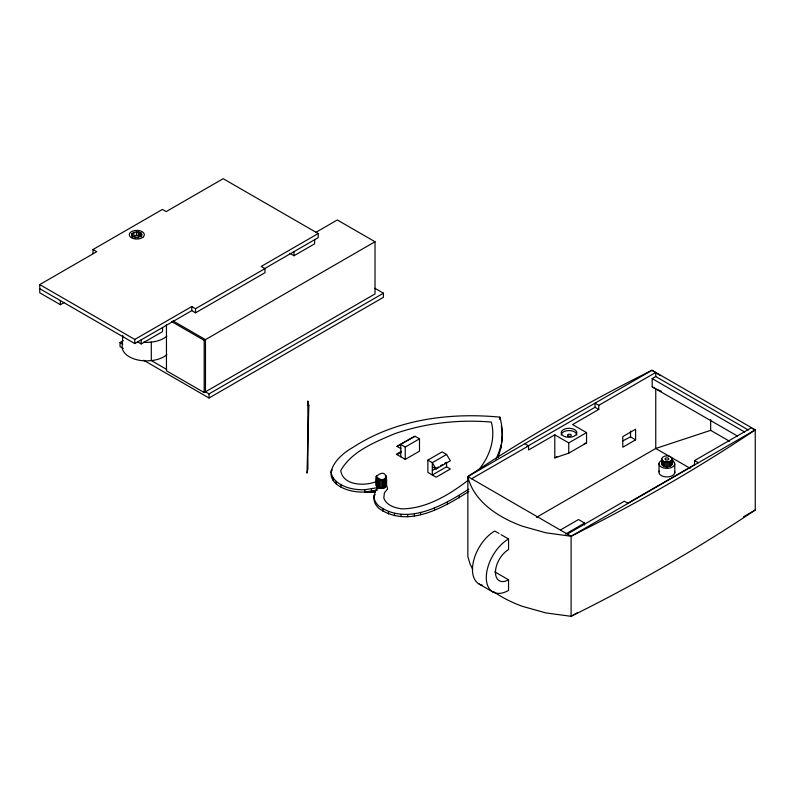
<?xml version="1.0" encoding="UTF-8"?>
<svg xmlns="http://www.w3.org/2000/svg" width="795" height="795" viewBox="0 0 795 795"><rect width="100%" height="100%" fill="white"/><g stroke="black" fill="none" stroke-linecap="round" stroke-linejoin="round"><path stroke-width="1.19" d="M729.631 441.285L710.67 430.343L710.67 419.72M308.828 405.649L306.999 473.144L307.874 468.782L307.874 400.968L308.828 405.649L307.645 404.973M500.939 445.975L497.879 455.147L497.879 457.473C502.788 444.723 503.732 430.334 499.826 417.127C449.543 412.376 395.9 419.303 352.91 447.406C334.924 457.423 318.268 478.759 345.606 489.183A31.711 18.305 0 0 0 364.845 492.065L374.505 492.175M500.939 448.3L502.331 436.674M122.788 335.47L122.162 346.819A24.416 14.091 0 0 0 146.578 360.91L152.898 360.433A24.416 14.091 0 0 0 166.88 354.649M376.244 476.553C388.745 465.194 388.725 487.901 376.244 476.553C375.806 480.955 374.485 489.094 381.272 488.478C388.268 489.084 386.599 480.627 386.221 476.185M376.244 485.566L376.413 484.821M331.157 472.608L332.012 469.746M468.821 491.479C443.62 507.528 407.666 528.586 379.046 508.482A31.711 18.305 0 0 1 374.057 497.382L375.2 491.221L377.714 487.623L377.714 478.61M374.057 497.382L374.912 494.51M132.079 233.392L131.573 234.932L132.457 236.413L137.187 237.735L141.53 236.026L142.037 234.485L141.142 233.005L136.422 231.683L132.079 233.392L132.079 237.089L136.422 235.39L141.142 236.711L141.142 233.005M661.659 458.606C663.348 454.77 671.487 454.82 672.123 459.291C670.443 463.127 662.305 463.078 661.659 458.606L661.688 464.26C665.345 469.676 675.71 466.367 672.103 458.496M661.996 462.69L661.688 464.26M495.792 459.122L497.879 455.147M478.292 470.272C489.402 457.195 495.951 439.069 491.29 422.056C458.685 419.353 425.424 422.99 394.479 433.792C374.952 442.119 351.499 451.361 340.717 470.64C343.033 485.556 364.259 486.142 375.399 481.919L376.641 481.909M468.344 480.101C449.563 494.619 426.816 508.462 402.439 508.87C395.224 508.134 386.628 505.58 383.806 498.117L384.412 492.741L387.602 488.965L386.141 483.032L386.31 483.787M374.057 495.056A31.711 18.305 0 0 0 379.046 506.157C407.666 526.26 443.62 505.203 468.821 489.154M39.75 288.694L134.772 343.559L191.774 310.646L195.53 312.813L264.964 272.725L264.964 268.621L261.207 266.454L318.209 233.541L318.209 237.655L264.377 268.73M92.995 253.615L92.995 249.511L162.428 209.423L166.185 211.589L223.176 178.686L318.209 233.541M63.958 302.666L60.4 304.714L39.75 292.808L39.75 284.58L96.752 251.677L92.995 249.511M123.265 348.478L120.045 346.63L120.045 342.516L123.265 340.658M315.834 232.359L337.299 219.967L375.021 241.75L375.021 293.941L204.186 392.571L166.453 370.788L166.453 324.668M39.75 284.58L134.772 339.445L191.774 306.542L195.53 308.708L264.964 268.621M137.634 341.9L141.182 343.947L162.538 331.614L162.538 327.51M289.718 253.277L293.991 255.742L314.631 243.827L314.631 239.722M171.7 321.627L204.186 340.379L375.021 241.75M172.972 320.882L205.468 339.644L205.468 391.836L209.025 393.893L383.428 293.196L383.428 297.31L209.025 397.997L143.627 360.244M400.809 448.589L396.983 446.383L411.224 438.164L415.05 436.266L419.492 438.83L419.492 451.163L405.261 459.381L396.357 454.243L401.445 451.312M415.05 436.266L396.983 446.383M400.809 456.807L400.809 444.484L405.261 447.048L419.492 438.83M396.983 454.601L401.058 452.256M446.561 454.452L432.321 462.68L432.321 475.003L446.561 466.784L450.377 468.99L436.147 477.209L427.869 472.439L427.869 460.106L442.109 451.888L446.561 454.452L450.377 460.772L436.147 468.99L432.321 466.784M432.321 470.481L438.423 466.963M440.46 465.791L442.487 464.618M444.524 463.435L446.561 462.263L446.561 466.784M472.707 569.25L470.084 564.092L467.858 556.709L467.858 476.583L652.009 370.271L755.25 429.876L755.25 510.012A1736.558 1002.594 0 0 1 587.485 608.096L571.108 616.314L545.807 612.915L522.245 606.287A119.578 69.036 0 0 1 493.814 591.768M526.956 446.571L595.038 407.269L598.794 409.435L598.794 405.321L655.756 372.438L655.756 376.542L748.264 429.956M471.614 478.749L528.576 445.866L528.576 449.97L554.791 434.835L568.753 442.894L586.541 432.619L586.541 442.894L568.753 453.17L554.791 457.91L554.791 434.835M598.794 409.435L572.589 424.57L586.541 432.619M737.512 436.077L652.188 386.827L652.188 378.609L655.756 376.542M554.791 457.91L556.888 456.698M635.603 439.824L622.783 447.227L622.783 436.624L635.603 429.221L635.603 439.824L630.534 436.892L622.455 441.066M536.456 517.346L655.756 448.469L710.67 430.343M560.475 529.957L578.502 519.542L584.583 523.07L584.583 525.048M565.493 534.071L584.583 523.07M660.297 375.578L652.009 370.271A1736.618 1002.624 0 0 0 467.858 476.583L567.352 534.101L624.313 501.208L628.07 503.374L755.25 429.876L753.004 429.121M627.503 503.404L694.532 464.707L694.532 460.593L751.494 427.71M467.858 476.583C470.262 487.663 477.04 497.173 485.228 504.795A119.578 69.036 0 0 0 522.245 526.161L545.807 532.789L571.108 536.267L628.07 503.374M577.528 612.607L571.108 616.314L571.108 536.267L567.352 534.101M743.474 516.82L755.25 510.012M571.108 536.267L587.485 527.95A1736.558 1002.594 0 0 0 755.25 429.876M584.216 443.69L586.541 442.894M331.157 470.282C330.631 478.719 338.64 484.125 345.606 486.858A31.711 18.305 0 0 0 364.845 489.74L377.714 487.623M377.714 489.949L364.845 492.065L364.845 489.74M373.292 491.708L364.845 492.065L375.379 492.135M369.556 491.688L374.465 492.026M370.758 491.678L374.455 491.996M372.418 491.757L374.664 491.976M375.637 491.896L371.484 491.399L371.484 489.074M656.879 389.361L661.361 391.299M652.188 386.827L655.756 388.874L655.756 448.469L690.179 468.344M652.188 378.609L744.696 432.023M598.794 405.321L595.038 403.154L595.038 407.269M694.532 460.593L698.288 462.769M374.842 288.247L383.428 293.196M524.829 443.69L528.576 445.866M427.869 460.106L432.321 462.68L436.147 468.99M498.982 533.465L494.728 531.01A31.482 18.176 -60 0 0 473.423 561.548A31.482 18.176 -60 0 0 482.366 585.219M501.108 534.697L508.552 538.99L508.552 549.583A18.514 10.683 -60 0 0 495.464 572.251A18.514 10.683 -60 0 0 508.552 579.803L508.552 590.397A31.482 18.176 -60 0 1 486.302 577.548A31.482 18.176 -60 0 1 508.552 538.99M120.045 342.516L122.788 344.096M166.712 369.456L151.288 360.552L151.288 342.059M494.728 571.824L508.552 579.803M478.988 583.967L492.821 591.957M671.725 462.591L672.123 464.151M501.287 426.259L501.784 428.525M386.201 484.761L386.31 485.566M502.023 429.668L502.331 438.999M386.221 483.41L386.261 485.159M674.776 464.32L674.776 472.876M671.725 457.731L671.795 464.916M671.129 460.752L671.129 465.612M670.175 461.329L670.175 466.178M669.002 461.736L669.002 466.595M667.681 461.955L667.681 466.814M666.299 461.965L666.299 466.824M664.968 461.776L664.968 466.635M663.765 461.398L663.765 466.248M662.772 460.842L662.772 465.701M662.066 460.166L662.066 465.015M659.015 463.286L659.015 471.852M630.534 431.009L630.534 436.892M568.753 442.894L568.753 453.17M499.826 417.127L499.826 419.452M459.192 495.563L459.192 497.889M447.376 501.943L447.376 504.269M434.467 507.578L434.467 509.903M420.615 512.387L420.615 514.723M414.374 513.848L414.374 516.174M407.746 514.504L407.746 516.83M405.261 447.048L405.261 459.381M401.028 514.345L401.028 516.67M394.519 513.371L394.519 515.697M388.507 511.622L388.507 513.948M386.141 475.808L386.141 486.321M385.635 478.014L385.635 487.027M384.84 478.61L384.84 487.623M383.796 479.077L383.796 488.09M382.862 508.889L382.862 511.215M382.574 479.365L382.574 488.378M381.272 479.465L381.272 488.478M379.97 479.365L379.97 488.378M378.758 479.077L378.758 488.09M376.919 478.014L376.919 487.027M376.413 475.808L376.413 486.321M340.886 484.652L340.886 486.977M336.156 481.392L336.156 483.718M333.125 477.924L333.125 480.25M331.435 474.168L331.435 476.493M293.991 251.637L293.991 255.742M209.025 393.893L209.025 397.997M204.186 340.379L204.186 392.571M195.53 308.708L195.53 312.813M191.774 306.542L191.774 310.646M141.182 339.843L141.182 343.947M140.238 232.418L140.238 236.115M139.095 231.981L139.095 235.678M138.171 231.772L138.171 235.469M136.422 231.683L136.422 235.39M134.772 339.445L134.772 343.559M133.858 232.2L133.858 235.906M60.4 300.609L60.4 304.714M671.606 460.126A7.93 4.581 0 0 1 672.838 466.834A7.93 4.581 0 0 1 661.152 466.963A7.93 4.581 0 0 1 661.957 460.226M674.736 471.683A7.93 4.581 0 0 1 666.001 476.911A7.93 4.581 0 0 1 659.512 470.69M561.22 435.044A7.801 4.502 0 0 1 569.031 430.542A7.801 4.502 0 0 1 576.832 435.044M166.88 336.156A24.416 14.091 0 0 1 152.898 341.939L146.578 342.416A24.416 14.091 0 0 1 143.388 342.297M134.981 238.132A1.888 1.093 0 0 1 136.641 237.327A1.888 1.093 0 0 1 138.519 237.953M143.339 236.9L142.146 237.794A7.553 4.363 0 0 1 129.714 236.204A7.553 4.363 0 0 1 137.465 230.371A7.553 4.363 0 0 1 143.339 236.9M374.654 491.946L372.398 491.688L374.654 491.926M565.126 436.684A7.801 4.502 0 0 0 576.832 432.788A7.801 4.502 0 0 0 565.126 428.883A7.801 4.502 0 0 0 565.126 436.684M568.057 436.048A1.888 1.093 0 0 0 571.217 435.561A1.888 1.093 0 0 0 568.902 434.229A1.888 1.093 0 0 0 568.057 436.048M665.564 459.719A1.888 1.093 0 0 0 668.714 459.232A1.888 1.093 0 0 0 666.409 457.89A1.888 1.093 0 0 0 665.564 459.719"/></g></svg>
